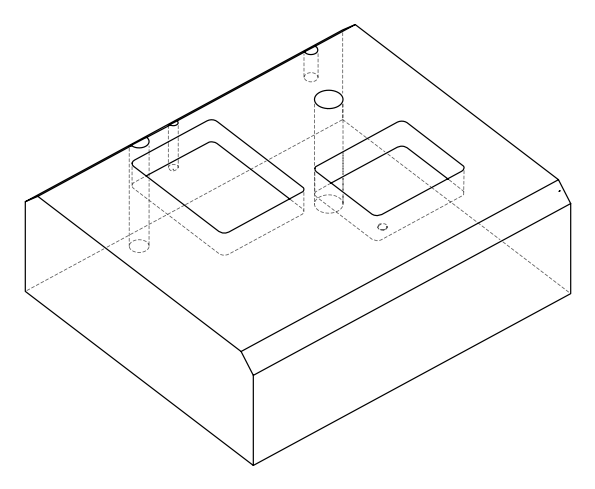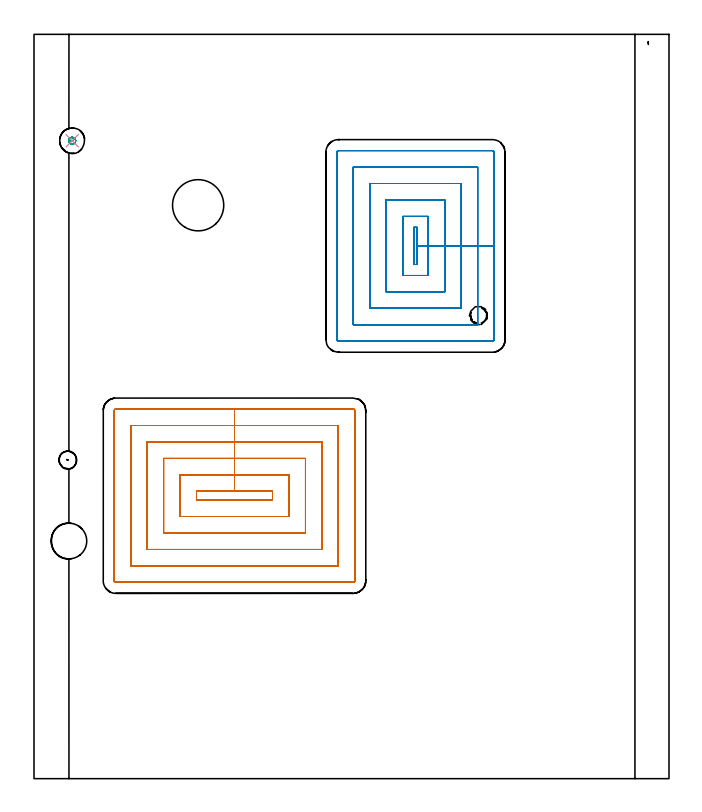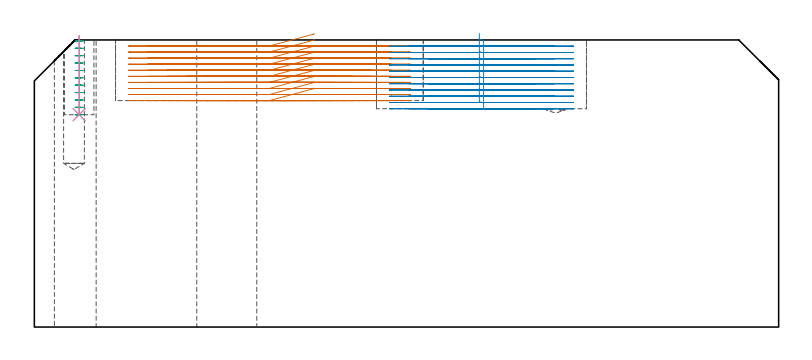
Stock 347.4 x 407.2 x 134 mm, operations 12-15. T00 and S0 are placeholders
(PLAN: 15 operations, 10 tool changes, 113.1 min)
(1 SPOT_DRILL | STEP1HOLE | NXT0321_9005460120000 | 0.05 min | 184 mm3)
(2 SPOT_DRILL_1 | STEP1POCKET | NXT0321_9005460120000 | 0.03 min | 1 mm3)
(3 SPOT_DRILL_2 | STEP1POCKET_1 | NXT0321_9005460120000 | 0.03 min | 3504 mm3)
(4 DRILL_BLIND_HOLE_INTO_CENTER | STEP1HOLE | UGT0301_198 | 0.06 min | 398 mm3)
(5 GUN_DRILL_THROUGH_HOLE | STEP1HOLE | UGT0307_003 | 0.64 min | 4707 mm3)
(6 SPADE_DRILL_TO_ENLARGE_THROUGH_HOLE | STEP1HOLE | UGT0306_010 | 0.57 min | 34674 mm3)
(7 INDEXABLE_INSERT_DRILL_THROUGH_HOLE_FROM_SOLID | STEP1HOLE_1 | NXT0302_027 | 0.55 min | 82445 mm3)
(8 DRILL_BLIND_HOLE_INTO_CENTER_1 | STEP1POCKET | UGT0301_492 | 0.25 min | 4303 mm3)
(9 DRILL_BLIND_HOLE_INTO_CENTER_2 | STEP1POCKET_1 | NXT0301_059 | 0.02 min | 99 mm3)
(10 AREA_MILL | FG_CHAMFER_SURFACE | UGT0205_001 | 23.1 min | 70432 mm3)
(11 AREA_MILL_1 | FG_CHAMFER_SURFACE_1 | UGT0205_001 | 23.25 min | 73578 mm3)
(12 MILL_RECTANGULAR_POCKET | POCKET_RECTANGULAR_STRAIGHT | NXT0201_011 | Follow Part, ap 3, ae 75% | 34.58 min | 432978 mm3)
(13 MILL_RECTANGULAR_POCKET_1 | POCKET_RECTANGULAR_STRAIGHT_1 | NXT0201_011 | Follow Part, ap 3, ae 75% | 28.97 min | 361087 mm3)
(14 MILL_BLIND_HOLE_FROM_SOLID_MATERIAL | STEP1POCKET_2 | NXT0201_013 | Spiral | 0.84 min | 5082 mm3)
(15 BORE_BLIND_HOLE | STEP1POCKET_2 | UGT0332_073 | 0.15 min | 17 mm3)
(TOOL NXT0321_9005460120000 | NC Spot Drill, 142deg, 12mm, Carbide, Uncoated | D12 PA142 FL30 Z2)
(TOOL UGT0301_198 | Twist Drill 7.9 mm | D7.9 PA118 FL73 Z2)
(TOOL UGT0307_003 | Gun Drill 7 mm | D7 PA130 FL24 Z1)
(TOOL UGT0306_010 | Spade Drill 19.5mm | D19.5 PA132 FL10 Z2)
(TOOL NXT0302_027 | Index. Insert Drill 28mm [880-D2800L32-05] | D28 PA176 FL140 Z2)
(TOOL UGT0301_492 | Carbide Drill 9.7 mm | D9.7 PA118 FL87 Z2)
(TOOL NXT0301_059 | Carbide Drill 8.8mm [860.1-0880-026A1-MM 2214] | D8.8 PA140 FL47 Z2)
(TOOL UGT0205_001 | Chamfer Mill 20 x 3 x 45 deg. | D20 FL50 Z2)
(TOOL NXT0201_011 | ENDMILL 12mm [2P460-1200-NA 1630] | D12 FL38 Z6)
(TOOL NXT0201_013 | ENDMILL 10mm | D10 FL30 Z4)
(TOOL UGT0332_073 | 13.8 mm Rough Boring Bar | D13.8)
(OP 12 MILL_RECTANGULAR_POCKET)
G17 G21 G94 G90
T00 M6
G54
G17 G0 G90 X130.5 Y156.242 S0 M3
G43 Z144. H1
Z137.
G94 G1 Y157.2 Z136.743 F250.
X109.7 Z131.17
X88.9 F500.
Y152.4
X130.5
Y157.2
X109.7
Y166.2
X79.9
Y143.4
X139.5
Y166.2
X109.7
Y175.2
X70.9
Y134.4
X148.5
Y175.2
X109.7
Y184.2
X61.9
Y125.4
X157.5
Y184.2
X109.7
Y193.2
X52.9
Y116.4
X166.5
Y193.2
X109.7
Y202.2
X44.7
G3 X43.9 Y201.4 R0.8
G1 Y108.2
G3 X44.7 Y107.4 R0.8
G1 X174.7
G3 X175.5 Y108.2 R0.8
G1 Y201.4
G3 X174.7 Y202.2 R0.8
G1 X109.7
X108.7
G0 X130.5 Y156.242 Z134.17
G1 Y157.2 Z133.913 F250.
X109.7 Z128.34
X88.9 F500.
Y152.4
X130.5
Y157.2
X109.7
Y166.2
X79.9
Y143.4
X139.5
Y166.2
X109.7
Y175.2
X70.9
Y134.4
X148.5
Y175.2
X109.7
Y184.2
X61.9
Y125.4
X157.5
Y184.2
X109.7
Y193.2
X52.9
Y116.4
X166.5
Y193.2
X109.7
Y202.2
X44.7
G3 X43.9 Y201.4 R0.8
G1 Y108.2
G3 X44.7 Y107.4 R0.8
G1 X174.7
G3 X175.5 Y108.2 R0.8
G1 Y201.4
G3 X174.7 Y202.2 R0.8
G1 X109.7
X108.7
G0 X130.5 Y156.242 Z131.34
G1 Y157.2 Z131.083 F250.
X109.7 Z125.51
X88.9 F500.
Y152.4
X130.5
Y157.2
X109.7
Y166.2
X79.9
Y143.4
X139.5
Y166.2
X109.7
Y175.2
X70.9
Y134.4
X148.5
Y175.2
X109.7
Y184.2
X61.9
Y125.4
X157.5
Y184.2
X109.7
Y193.2
X52.9
Y116.4
X166.5
Y193.2
X109.7
Y202.2
X44.7
G3 X43.9 Y201.4 R0.8
G1 Y108.2
G3 X44.7 Y107.4 R0.8
G1 X174.7
G3 X175.5 Y108.2 R0.8
G1 Y201.4
G3 X174.7 Y202.2 R0.8
G1 X109.7
X108.7
G0 X130.5 Y156.242 Z128.51
G1 Y157.2 Z128.253 F250.
X109.7 Z122.68
X88.9 F500.
Y152.4
X130.5
Y157.2
X109.7
Y166.2
X79.9
Y143.4
X139.5
Y166.2
X109.7
Y175.2
X70.9
Y134.4
X148.5
Y175.2
X109.7
Y184.2
X61.9
Y125.4
X157.5
Y184.2
X109.7
Y193.2
X52.9
Y116.4
X166.5
Y193.2
X109.7
Y202.2
X44.7
G3 X43.9 Y201.4 R0.8
G1 Y108.2
G3 X44.7 Y107.4 R0.8
G1 X174.7
G3 X175.5 Y108.2 R0.8
G1 Y201.4
G3 X174.7 Y202.2 R0.8
G1 X109.7
X108.7
G0 X130.5 Y156.242 Z125.68
G1 Y157.2 Z125.423 F250.
X109.7 Z119.85
X88.9 F500.
Y152.4
X130.5
Y157.2
X109.7
Y166.2
X79.9
Y143.4
X139.5
Y166.2
X109.7
Y175.2
X70.9
Y134.4
X148.5
Y175.2
X109.7
Y184.2
X61.9
Y125.4
X157.5
Y184.2
X109.7
Y193.2
X52.9
Y116.4
X166.5
Y193.2
X109.7
Y202.2
X44.7
G3 X43.9 Y201.4 R0.8
G1 Y108.2
G3 X44.7 Y107.4 R0.8
G1 X174.7
G3 X175.5 Y108.2 R0.8
G1 Y201.4
G3 X174.7 Y202.2 R0.8
G1 X109.7
X108.7
G0 X130.5 Y156.242 Z122.85
G1 Y157.2 Z122.593 F250.
X109.7 Z117.02
X88.9 F500.
Y152.4
X130.5
Y157.2
X109.7
Y166.2
X79.9
Y143.4
X139.5
Y166.2
X109.7
Y175.2
X70.9
Y134.4
X148.5
Y175.2
X109.7
Y184.2
X61.9
Y125.4
X157.5
Y184.2
X109.7
Y193.2
X52.9
Y116.4
X166.5
Y193.2
X109.7
Y202.2
X44.7
G3 X43.9 Y201.4 R0.8
G1 Y108.2
G3 X44.7 Y107.4 R0.8
G1 X174.7
G3 X175.5 Y108.2 R0.8
G1 Y201.4
G3 X174.7 Y202.2 R0.8
G1 X109.7
X108.7
G0 X130.5 Y156.242 Z120.02
G1 Y157.2 Z119.763 F250.
X109.7 Z114.19
X88.9 F500.
Y152.4
X130.5
Y157.2
X109.7
Y166.2
X79.9
Y143.4
X139.5
Y166.2
X109.7
Y175.2
X70.9
Y134.4
X148.5
Y175.2
X109.7
Y184.2
X61.9
Y125.4
X157.5
Y184.2
X109.7
Y193.2
X52.9
Y116.4
X166.5
Y193.2
X109.7
Y202.2
X44.7
G3 X43.9 Y201.4 R0.8
G1 Y108.2
G3 X44.7 Y107.4 R0.8
G1 X174.7
G3 X175.5 Y108.2 R0.8
G1 Y201.4
G3 X174.7 Y202.2 R0.8
G1 X109.7
X108.7
G0 X130.5 Y156.242 Z117.19
G1 Y157.2 Z116.933 F250.
X109.7 Z111.36
X88.9 F500.
Y152.4
X130.5
Y157.2
X109.7
Y166.2
X79.9
Y143.4
X139.5
Y166.2
X109.7
Y175.2
X70.9
Y134.4
X148.5
Y175.2
X109.7
Y184.2
X61.9
Y125.4
X157.5
Y184.2
X109.7
Y193.2
X52.9
Y116.4
X166.5
Y193.2
X109.7
Y202.2
X44.7
G3 X43.9 Y201.4 R0.8
G1 Y108.2
G3 X44.7 Y107.4 R0.8
G1 X174.7
G3 X175.5 Y108.2 R0.8
G1 Y201.4
G3 X174.7 Y202.2 R0.8
G1 X109.7
X108.7
G0 X130.5 Y156.242 Z114.36
G1 Y157.2 Z114.103 F250.
X109.7 Z108.53
X88.9 F500.
Y152.4
X130.5
Y157.2
X109.7
Y166.2
X79.9
Y143.4
X139.5
Y166.2
X109.7
Y175.2
X70.9
Y134.4
X148.5
Y175.2
X109.7
Y184.2
X61.9
Y125.4
X157.5
Y184.2
X109.7
Y193.2
X52.9
Y116.4
X166.5
Y193.2
X109.7
Y202.2
X44.7
G3 X43.9 Y201.4 R0.8
G1 Y108.2
G3 X44.7 Y107.4 R0.8
G1 X174.7
G3 X175.5 Y108.2 R0.8
G1 Y201.4
G3 X174.7 Y202.2 R0.8
G1 X109.7
X108.7
G0 X130.5 Y156.242 Z111.53
G1 Y157.2 Z111.273 F250.
X109.7 Z105.7
X88.9 F500.
Y152.4
X130.5
Y157.2
X109.7
Y166.2
X79.9
Y143.4
X139.5
Y166.2
X109.7
Y175.2
X70.9
Y134.4
X148.5
Y175.2
X109.7
Y184.2
X61.9
Y125.4
X157.5
Y184.2
X109.7
Y193.2
X52.9
Y116.4
X166.5
Y193.2
X109.7
Y202.2
X44.7
G3 X43.9 Y201.4 R0.8
G1 Y108.2
G3 X44.7 Y107.4 R0.8
G1 X174.7
G3 X175.5 Y108.2 R0.8
G1 Y201.4
G3 X174.7 Y202.2 R0.8
G1 X109.7
X108.7
G0 Z144.
M5
M2
(OP 13 MILL_RECTANGULAR_POCKET_1)
G17 G21 G94 G90
T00 M6
G54
G17 G0 G90 X207.7 Y291.237 S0 M3
G43 Z144. H1
Z137.
G94 G1 Y281.3 Z134.337 F250.
X209.7 Z133.801
Y291.45 Z131.082
Y301.6 F500.
X207.7
Y281.3
X209.7
Y291.45
X215.7
Y307.6
X201.7
Y275.3
X215.7
Y291.45
X224.7
Y316.6
X192.7
Y266.3
X224.7
Y291.45
X233.7
Y325.6
X183.7
Y257.3
X233.7
Y291.45
X242.7
Y334.6
X174.7
Y248.3
X242.7
Y291.45
X251.7
Y342.7
G3 X250.8 Y343.6 R0.9
G1 X166.6
G3 X165.7 Y342.7 R0.9
G1 Y240.2
G3 X166.6 Y239.3 R0.9
G1 X250.8
G3 X251.7 Y240.2 R0.9
G1 Y291.45
Y292.45
G0 X207.7 Y291.237 Z134.082
G1 Y281.3 Z131.419 F250.
X209.7 Z130.883
Y291.45 Z128.164
Y301.6 F500.
X207.7
Y281.3
X209.7
Y291.45
X215.7
Y307.6
X201.7
Y275.3
X215.7
Y291.45
X224.7
Y316.6
X192.7
Y266.3
X224.7
Y291.45
X233.7
Y325.6
X183.7
Y257.3
X233.7
Y291.45
X242.7
Y334.6
X174.7
Y248.3
X242.7
Y291.45
X251.7
Y342.7
G3 X250.8 Y343.6 R0.9
G1 X166.6
G3 X165.7 Y342.7 R0.9
G1 Y240.2
G3 X166.6 Y239.3 R0.9
G1 X250.8
G3 X251.7 Y240.2 R0.9
G1 Y291.45
Y292.45
G0 X207.7 Y291.237 Z131.164
G1 Y281.3 Z128.501 F250.
X209.7 Z127.965
Y291.45 Z125.245
Y301.6 F500.
X207.7
Y281.3
X209.7
Y291.45
X215.7
Y307.6
X201.7
Y275.3
X215.7
Y291.45
X224.7
Y316.6
X192.7
Y266.3
X224.7
Y291.45
X233.7
Y325.6
X183.7
Y257.3
X233.7
Y291.45
X242.7
Y334.6
X174.7
Y248.3
X242.7
Y291.45
X251.7
Y342.7
G3 X250.8 Y343.6 R0.9
G1 X166.6
G3 X165.7 Y342.7 R0.9
G1 Y240.2
G3 X166.6 Y239.3 R0.9
G1 X250.8
G3 X251.7 Y240.2 R0.9
G1 Y291.45
Y292.45
G0 X207.7 Y291.237 Z128.245
G1 Y281.3 Z125.583 F250.
X209.7 Z125.047
Y291.45 Z122.327
Y301.6 F500.
X207.7
Y281.3
X209.7
Y291.45
X215.7
Y307.6
X201.7
Y275.3
X215.7
Y291.45
X224.7
Y316.6
X192.7
Y266.3
X224.7
Y291.45
X233.7
Y325.6
X183.7
Y257.3
X233.7
Y291.45
X242.7
Y334.6
X174.7
Y248.3
X242.7
Y291.45
X251.7
Y342.7
G3 X250.8 Y343.6 R0.9
G1 X166.6
G3 X165.7 Y342.7 R0.9
G1 Y240.2
G3 X166.6 Y239.3 R0.9
G1 X250.8
G3 X251.7 Y240.2 R0.9
G1 Y291.45
Y292.45
G0 X207.7 Y291.237 Z125.327
G1 Y281.3 Z122.665 F250.
X209.7 Z122.129
Y291.45 Z119.409
Y301.6 F500.
X207.7
Y281.3
X209.7
Y291.45
X215.7
Y307.6
X201.7
Y275.3
X215.7
Y291.45
X224.7
Y316.6
X192.7
Y266.3
X224.7
Y291.45
X233.7
Y325.6
X183.7
Y257.3
X233.7
Y291.45
X242.7
Y334.6
X174.7
Y248.3
X242.7
Y291.45
X251.7
Y342.7
G3 X250.8 Y343.6 R0.9
G1 X166.6
G3 X165.7 Y342.7 R0.9
G1 Y240.2
G3 X166.6 Y239.3 R0.9
G1 X250.8
G3 X251.7 Y240.2 R0.9
G1 Y291.45
Y292.45
G0 X207.7 Y291.237 Z122.409
G1 Y281.3 Z119.746 F250.
X209.7 Z119.211
Y291.45 Z116.491
Y301.6 F500.
X207.7
Y281.3
X209.7
Y291.45
X215.7
Y307.6
X201.7
Y275.3
X215.7
Y291.45
X224.7
Y316.6
X192.7
Y266.3
X224.7
Y291.45
X233.7
Y325.6
X183.7
Y257.3
X233.7
Y291.45
X242.7
Y334.6
X174.7
Y248.3
X242.7
Y291.45
X251.7
Y342.7
G3 X250.8 Y343.6 R0.9
G1 X166.6
G3 X165.7 Y342.7 R0.9
G1 Y240.2
G3 X166.6 Y239.3 R0.9
G1 X250.8
G3 X251.7 Y240.2 R0.9
G1 Y291.45
Y292.45
G0 X207.7 Y291.237 Z119.491
G1 Y281.3 Z116.828 F250.
X209.7 Z116.292
Y291.45 Z113.573
Y301.6 F500.
X207.7
Y281.3
X209.7
Y291.45
X215.7
Y307.6
X201.7
Y275.3
X215.7
Y291.45
X224.7
Y316.6
X192.7
Y266.3
X224.7
Y291.45
X233.7
Y325.6
X183.7
Y257.3
X233.7
Y291.45
X242.7
Y334.6
X174.7
Y248.3
X242.7
Y291.45
X251.7
Y342.7
G3 X250.8 Y343.6 R0.9
G1 X166.6
G3 X165.7 Y342.7 R0.9
G1 Y240.2
G3 X166.6 Y239.3 R0.9
G1 X250.8
G3 X251.7 Y240.2 R0.9
G1 Y291.45
Y292.45
G0 X207.7 Y291.237 Z116.573
G1 Y281.3 Z113.91 F250.
X209.7 Z113.374
Y291.45 Z110.655
Y301.6 F500.
X207.7
Y281.3
X209.7
Y291.45
X215.7
Y307.6
X201.7
Y275.3
X215.7
Y291.45
X224.7
Y316.6
X192.7
Y266.3
X224.7
Y291.45
X233.7
Y325.6
X183.7
Y257.3
X233.7
Y291.45
X242.7
Y334.6
X174.7
Y248.3
X242.7
Y291.45
X251.7
Y342.7
G3 X250.8 Y343.6 R0.9
G1 X166.6
G3 X165.7 Y342.7 R0.9
G1 Y240.2
G3 X166.6 Y239.3 R0.9
G1 X250.8
G3 X251.7 Y240.2 R0.9
G1 Y291.45
Y292.45
G0 X207.7 Y291.237 Z113.655
G1 Y281.3 Z110.992 F250.
X209.7 Z110.456
Y291.45 Z107.736
Y301.6 F500.
X207.7
Y281.3
X209.7
Y291.45
X215.7
Y307.6
X201.7
Y275.3
X215.7
Y291.45
X224.7
Y316.6
X192.7
Y266.3
X224.7
Y291.45
X233.7
Y325.6
X183.7
Y257.3
X233.7
Y291.45
X242.7
Y334.6
X174.7
Y248.3
X242.7
Y291.45
X251.7
Y342.7
G3 X250.8 Y343.6 R0.9
G1 X166.6
G3 X165.7 Y342.7 R0.9
G1 Y240.2
G3 X166.6 Y239.3 R0.9
G1 X250.8
G3 X251.7 Y240.2 R0.9
G1 Y291.45
Y292.45
G0 X207.7 Y291.237 Z110.736
G1 Y281.3 Z108.074 F250.
X209.7 Z107.538
Y291.45 Z104.818
Y301.6 F500.
X207.7
Y281.3
X209.7
Y291.45
X215.7
Y307.6
X201.7
Y275.3
X215.7
Y291.45
X224.7
Y316.6
X192.7
Y266.3
X224.7
Y291.45
X233.7
Y325.6
X183.7
Y257.3
X233.7
Y291.45
X242.7
Y334.6
X174.7
Y248.3
X242.7
Y291.45
X251.7
Y342.7
G3 X250.8 Y343.6 R0.9
G1 X166.6
G3 X165.7 Y342.7 R0.9
G1 Y240.2
G3 X166.6 Y239.3 R0.9
G1 X250.8
G3 X251.7 Y240.2 R0.9
G1 Y291.45
Y292.45
G0 X207.7 Y291.237 Z107.818
G1 Y281.3 Z105.156 F250.
X209.7 Z104.62
Y291.45 Z101.9
Y301.6 F500.
X207.7
Y281.3
X209.7
Y291.45
X215.7
Y307.6
X201.7
Y275.3
X215.7
Y291.45
X224.7
Y316.6
X192.7
Y266.3
X224.7
Y291.45
X233.7
Y325.6
X183.7
Y257.3
X233.7
Y291.45
X242.7
Y334.6
X174.7
Y248.3
X242.7
Y291.45
X251.7
Y342.7
G3 X250.8 Y343.6 R0.9
G1 X166.6
G3 X165.7 Y342.7 R0.9
G1 Y240.2
G3 X166.6 Y239.3 R0.9
G1 X250.8
G3 X251.7 Y240.2 R0.9
G1 Y291.45
Y292.45
G0 Z144.
M5
M2
(OP 14 MILL_BLIND_HOLE_FROM_SOLID_MATERIAL)
G17 G21 G94 G90
T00 M6
G54
G17 G0 G90 X20.9 Y349. S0 M3
G43 Z144. H0
Z133.555
G94 G3 X21.439 Y350.361 R0.787 F250.
X19.515 Y350.301 R1.361
X19.599 Y347.615 R1.9
X19.515 Y350.301 R-1.9
X19.557 Y348.958 R0.95
X20.9 Y349. R0.95
G0 Z130.109
G3 X21.439 Y350.361 R0.787
X19.515 Y350.301 R1.361
X19.599 Y347.615 R1.9
X19.515 Y350.301 R-1.9
X19.557 Y348.958 R0.95
X20.9 Y349. R0.95
G0 Z126.664
G3 X21.439 Y350.361 R0.787
X19.515 Y350.301 R1.361
X19.599 Y347.615 R1.9
X19.515 Y350.301 R-1.9
X19.557 Y348.958 R0.95
X20.9 Y349. R0.95
G0 Z123.218
G3 X21.439 Y350.361 R0.787
X19.515 Y350.301 R1.361
X19.599 Y347.615 R1.9
X19.515 Y350.301 R-1.9
X19.557 Y348.958 R0.95
X20.9 Y349. R0.95
G0 Z119.773
G3 X21.439 Y350.361 R0.787
X19.515 Y350.301 R1.361
X19.599 Y347.615 R1.9
X19.515 Y350.301 R-1.9
X19.557 Y348.958 R0.95
X20.9 Y349. R0.95
G0 Z116.327
G3 X21.439 Y350.361 R0.787
X19.515 Y350.301 R1.361
X19.599 Y347.615 R1.9
X19.515 Y350.301 R-1.9
X19.557 Y348.958 R0.95
X20.9 Y349. R0.95
G0 Z112.882
G3 X21.439 Y350.361 R0.787
X19.515 Y350.301 R1.361
X19.599 Y347.615 R1.9
X19.515 Y350.301 R-1.9
X19.557 Y348.958 R0.95
X20.9 Y349. R0.95
G0 Z109.436
G3 X21.439 Y350.361 R0.787
X19.515 Y350.301 R1.361
X19.599 Y347.615 R1.9
X19.515 Y350.301 R-1.9
X19.557 Y348.958 R0.95
X20.9 Y349. R0.95
G0 Z105.991
G3 X21.439 Y350.361 R0.787
X19.515 Y350.301 R1.361
X19.599 Y347.615 R1.9
X19.515 Y350.301 R-1.9
X19.557 Y348.958 R0.95
X20.9 Y349. R0.95
G0 Z102.545
G3 X21.439 Y350.361 R0.787
X19.515 Y350.301 R1.361
X19.599 Y347.615 R1.9
X19.515 Y350.301 R-1.9
X19.557 Y348.958 R0.95
X20.9 Y349. R0.95
G0 Z99.1
G3 X21.439 Y350.361 R0.787
X19.515 Y350.301 R1.361
X19.599 Y347.615 R1.9
X19.515 Y350.301 R-1.9
X19.557 Y348.958 R0.95
X20.9 Y349. R0.95
G0 Z144.
M5
M2
(OP 15 BORE_BLIND_HOLE)
G17 G21 G94 G90
T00 M6
G54
G17 G0 G90 X20.9 Y349. S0 M3
G43 Z144. H0
G94 G85 G98 Z99.1 F250. R136.
G80
M5
M2
